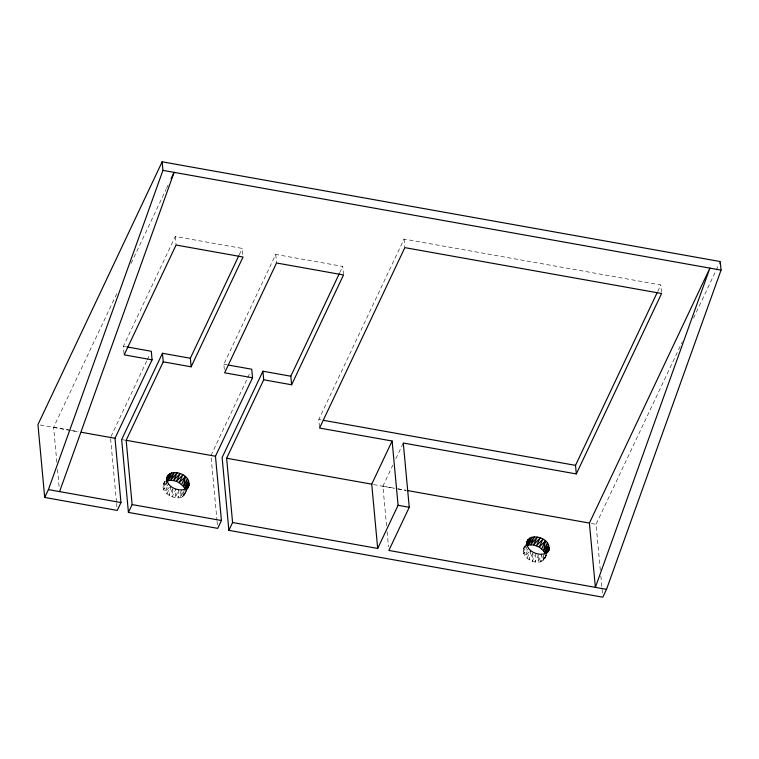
<?xml version="1.0" encoding="UTF-8"?>
<svg xmlns="http://www.w3.org/2000/svg" width="759" height="759" viewBox="0 0 759 759"><rect width="100%" height="100%" fill="white"/><g stroke="black" fill="none" stroke-linecap="round" stroke-linejoin="round"><path stroke-width="0.57" stroke-dasharray="3.79 2.85" d="M165.139 481.054C154.267 494.327 188.232 507.059 184.854 488.834M545.503 555.455C543.368 570.512 515.503 557.504 525.209 545.398L523.349 549.317L526.888 543.624M535.93 553.387L535.133 562.03L538.843 554.193L537.998 562.258L541.708 554.412L540.607 561.888L544.317 554.042L542.799 560.929L545.987 555.351M167.407 481.576L163.707 489.413L168.716 483.834L165.007 491.68L170.661 485.931L169.39 495.551L173.09 487.705L172.16 496.889L175.86 489.043L175.073 497.695L178.782 489.849L177.938 497.923L181.648 490.077L180.547 497.543L184.257 489.697L182.729 496.595L187.52 488.227M527.467 545.901L523.767 553.747L528.776 548.178L525.076 556.024L530.721 550.266L529.45 559.886L533.16 552.04L532.22 561.224L535 555.341M185.272 493.274L186.429 490.267M546.489 554.601L544.402 559.478L547.647 552.609M165.139 481.121L163.289 484.973L165.054 482.126M56.868 462.383L53.614 427.317L117.408 292.348M131.07 263.42L166.012 189.503M166.515 188.431L169.048 183.08M124.078 353.779L123.385 346.284L175.282 236.476L242.244 248.44L242.842 254.863M111.004 436.501L146.753 360.867M147.255 359.794L149.77 354.472M239.227 254.834L242.244 248.44M164.969 483.208L163.119 487.126L166.695 482.496M224.332 369.595L223.839 364.244L275.735 254.426L342.717 266.4L343.514 274.957M166.952 493.777L170.661 485.931M182.729 496.595L186.439 488.749M187.587 488.274L184.342 495.134L186.657 490.286M210.964 455.523L247.216 378.817M247.719 377.754L250.233 372.422M339.7 272.794L342.717 266.4M319.482 426.985L318.789 419.49L404.054 239.066L660.785 284.948L661.582 293.515M386.578 525.902L382.887 486.168L392.839 465.115M395.828 458.797L403.285 443.009M526.423 544.601L523.179 551.47L526.755 546.831M527.012 558.112L530.721 550.266M657.759 291.361L660.785 284.948M542.799 560.929L546.034 554.07M600.303 570.17L596.052 524.346L682.388 341.673M693.498 318.173L720.253 261.551M524.279 547.448L525.883 545.996M123.385 346.284L125.709 346.702M223.839 364.244L227.32 364.861M318.789 419.49L321.123 419.907M53.614 427.317L79.097 431.871M382.887 486.168L396.891 488.663M398.058 488.872L406.226 490.333L395.695 488.54M40.255 425.012L70.198 430.362M71.346 430.571L78.253 431.805M121.658 439.565L125.14 440.182M373.561 484.584L394.528 488.331M591.394 523.511L596.052 524.346M600.853 576.043L602.485 593.661M404.054 239.066L404.851 247.633M387.118 531.746L388.532 546.935M275.735 254.426L276.532 262.984M211.182 457.876L216.951 520.143M217.065 521.319L217.387 524.839M175.282 236.476L176.079 245.034M110.605 438.749L116.497 502.192M116.601 503.369L116.933 506.889M57.513 469.394L59.249 488.094"/><path stroke-width="1.14" d="M166.553 481.339C170.595 479.365 175.424 480.618 179.171 482.696L185.319 476.633L183.545 486.566L184.854 488.834L188.564 480.988C185.879 471.311 164.219 468.284 167.407 481.576C170.092 491.244 191.761 494.27 188.564 480.988L186.135 488.862M526.537 545.019L531.774 537.201L528.074 545.047L533.549 544.896L539.232 547.04L545.379 540.968L543.605 550.911L544.915 553.169L548.624 545.323C545.949 535.655 524.289 532.628 527.467 545.901C530.143 555.588 551.821 558.615 548.624 545.323L546.195 553.207M184.854 488.834L187.255 478.72L183.545 486.566L179.171 482.696L182.881 474.849L176.401 481.358L180.111 473.512L173.488 480.551L177.189 472.705L170.623 480.324L174.323 472.487L168.014 480.703L171.714 472.857L166.477 480.675M544.915 553.169L547.315 543.064L543.605 550.911L539.232 547.04L542.941 539.194L536.461 545.702L540.171 537.856L533.549 544.896L537.249 537.049L530.683 544.668L534.393 536.822L528.074 545.047M166.525 479.527L167.919 475.267L166.534 478.208M526.234 544.934L527.989 539.611L526.594 542.552M126.876 346.91L151.288 351.275L152.075 359.832L114.998 438.285L120.966 502.572L117.256 510.418L44.705 497.449L48.415 489.602L162.948 170.367L162.151 161.809L720.253 261.551L721.05 270.119L606.517 589.345L602.807 597.191L228.876 530.361L222.121 457.516L262.908 371.227L290.82 376.208L291.617 384.775L263.705 379.785L262.908 371.227M59.581 491.595L174.105 172.369L171.069 178.792M186.818 489.27L189.152 483.274L186.372 489.157M547.267 552.609L549.212 547.619L546.433 553.501M162.151 161.809L37.95 424.604L44.705 497.449M162.445 353.267L163.242 361.834L191.145 366.815L190.348 358.257L162.445 353.267L121.658 439.565L128.423 512.41L217.719 528.368L221.429 520.522L215.461 456.244L252.538 377.792L251.741 369.225L228.487 365.07M128.423 512.41L132.123 504.564L126.165 440.286L163.242 361.834M190.348 358.257L238.715 255.906M191.145 366.815L243.041 257.007L176.079 245.034L124.182 354.851L152.075 359.832M166.752 479.688L169.532 473.806M181.61 484.47L185.319 476.633M228.876 530.361L232.586 522.515L226.628 458.237L263.705 379.785M290.82 376.208L339.188 273.857M291.617 384.775L343.514 274.957L276.532 262.984L224.626 372.802L252.538 377.792M232.586 522.515L377.688 548.453L371.73 484.166L392.118 441.017L319.577 428.057L404.851 247.633L661.582 293.515L576.309 473.939L403.285 443.009L409.253 507.297L388.855 550.446L606.517 589.345M377.688 548.453L398.086 505.295L392.118 441.017M526.348 545.009L529.592 538.15M576.309 473.939L575.521 465.371L657.256 292.424M541.67 548.814L545.379 540.968M589.401 523.074L709.902 268.117L595.369 587.352L589.401 523.074L407.393 490.542M162.948 170.367L721.05 270.119M323.457 420.325L575.521 465.371M81.412 432.288L114.998 438.285M126.165 440.286L215.461 456.244M226.628 458.237L371.73 484.166M398.086 505.295L409.253 507.297M48.415 489.602L120.966 502.572M132.123 504.564L221.429 520.522M188.972 485.428L187.587 488.369L188.972 485.428M549.032 549.753L548.112 551.717L549.032 549.753"/></g></svg>
